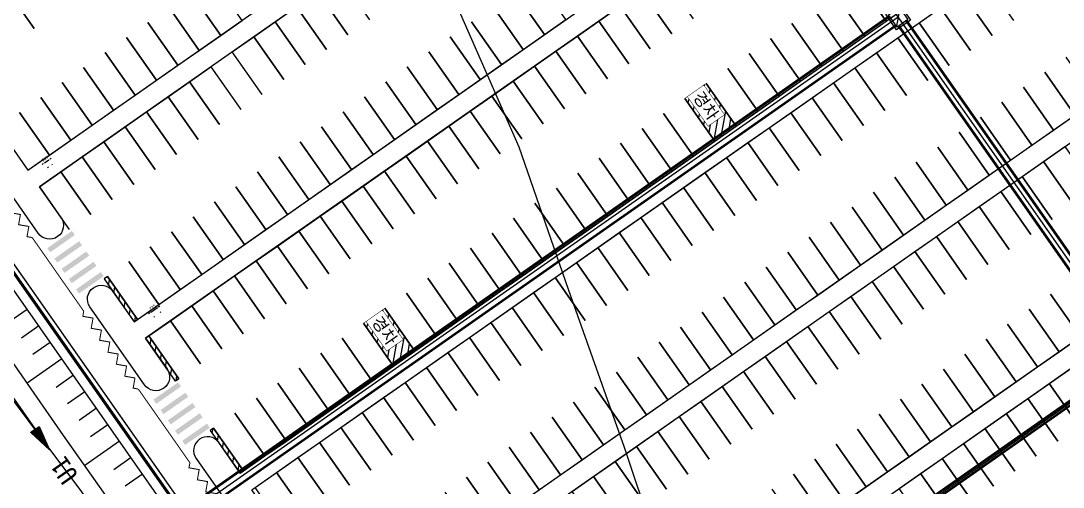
# Model space of a CAD drawing. Header units: millimetres. Extents: x 152904052 to 153933663, y 538271515 to 539240469.
# Drawn here: x 153209282 to 153312901, y 538550994 to 538597385 of the extents above; entities that cross this region are included whole.
import ezdxf
from ezdxf.enums import TextEntityAlignment as Align

# ---------------------------------------------------------------- set-up
doc = ezdxf.new("R2010")
doc.units = ezdxf.units.MM
doc.layers.add('DIM', color=7, linetype='Continuous')
doc.layers.add('SCHM', color=9, linetype='Continuous')
doc.styles.add('IIAC FONT', font='GulimChe.ttf')
doc.styles.get("Standard").update_dxf_attribs({"font": 'GulimChe.ttf'})
doc.dimstyles.new('인천공항 300', dxfattribs={"dimscale": 300, "dimtxt": 4.5, "dimasz": 2, "dimexe": 2, "dimexo": 2, "dimgap": 1.2, "dimtad": 1, "dimdec": 0, "dimzin": 9, "dimdsep": 46, "dimtxsty": 'Standard', "dimcen": 0.0009, "dimclrd": 256, "dimclre": 256, "dimclrt": 7, "dimadec": 0, "dimazin": 0, "dimtfac": 1, "dimtdec": 0, "dimtix": 1, "dimtmove": 1, "dimatfit": 3, "dimfxl": 1, "dimarcsym": 0})
pattern_1 = [(80, (122809884.9, 494497989), (-625.352923, 110.266593), [])]

# ---------------------------------------------------------------- blocks, each defined once
blk = doc.blocks.new('*D40')
at = {"layer": 'Defpoints', "color": 0, "transparency": 16777216}
for p in [(153211590, 538583335), (153212015, 538583633), (153212063, 538583565)]:
    blk.add_point(p, dxfattribs=at)
at = {"layer": 'DIM', "lineweight": -2, "transparency": 16777216}
for p, q in [((153212186, 538583651), (153212309, 538583737)), ((153211515, 538583181), (153211392, 538583095)), ((153211638, 538583267), (153212063, 538583565)), ((153211934, 538582844), (153211982, 538582775)), ((153212359, 538583141), (153212407, 538583073))]:
    blk.add_line(p, q, dxfattribs=at)
at = {"layer": 'DIM', "transparency": 16777216}
for points in [[(153211500, 538583201), (153211529, 538583160), (153211638, 538583267)], [(153212172, 538583671), (153212200, 538583630), (153212063, 538583565)]]:
    blk.add_solid(points, dxfattribs=at)
at = {"layer": 'DIM', "color": 7, "transparency": 16777216, "insert": (153211676, 538583665), "char_height": 300, "attachment_point": 5, "rotation": 35}
blk.add_mtext('519', dxfattribs=at)
blk = doc.blocks.new('*D41')
at = {"layer": 'Defpoints', "color": 0, "transparency": 16777216}
for p in [(153222169, 538568479), (153222804, 538568923), (153222851, 538568855)]:
    blk.add_point(p, dxfattribs=at)
at = {"layer": 'DIM', "lineweight": -2, "transparency": 16777216}
for p, q in [((153222094, 538568324), (153221971, 538568238)), ((153222217, 538568410), (153222851, 538568855)), ((153222974, 538568941), (153223097, 538569027)), ((153223148, 538568432), (153223195, 538568363)), ((153222513, 538567987), (153222561, 538567919))]:
    blk.add_line(p, q, dxfattribs=at)
at = {"layer": 'DIM', "transparency": 16777216}
for points in [[(153222079, 538568345), (153222108, 538568304), (153222217, 538568410)], [(153222960, 538568961), (153222989, 538568920), (153222851, 538568855)]]:
    blk.add_solid(points, dxfattribs=at)
at = {"layer": 'DIM', "color": 7, "transparency": 16777216, "insert": (153222360, 538568881), "char_height": 300, "attachment_point": 5, "rotation": 35}
blk.add_mtext('775', dxfattribs=at)

msp = doc.modelspace()

# ---------------------------------------------------------------- hatches: boundary and pattern name
at = {"layer": 'SCHM'}
h = msp.add_hatch(dxfattribs=at)
h.set_pattern_fill('ANSI31', color=256, scale=200, angle=215)
h.set_pattern_definition([(260, (183582027.3, 582867872.7), (625.352923, -110.266593), [])])
h.paths.add_polyline_path([(153278277.5, 538585413.4), (153280407.3, 538586904.7), (153277424.7, 538591164.3), (153277178.9, 538590992.2), (153279243.8, 538588043.3), (153277605.5, 538586896.1), (153275540.6, 538589845.1), (153275294.9, 538589673)])
h = msp.add_hatch(dxfattribs=at)
h.set_pattern_fill('ANSI31', color=256, scale=200, angle=35)
h.set_pattern_definition(pattern_1)
h.paths.add_polyline_path([(153217886.4, 538571935.6), (153217558.7, 538571706.2), (153220541.3, 538567446.6), (153220869, 538567676)])
h = msp.add_hatch(dxfattribs=at)
h.set_pattern_fill('ANSI31', color=256, scale=200, angle=215)
h.set_pattern_definition([(260, (183550081.2, 582845502), (625.352923, -110.266593), [])])
h.paths.add_polyline_path([(153246331.4, 538563042.7), (153248461.2, 538564534), (153245478.6, 538568793.6), (153245232.8, 538568621.5), (153247297.7, 538565672.6), (153245659.4, 538564525.4), (153243594.5, 538567474.4), (153243348.8, 538567302.3)])
h = msp.add_hatch(dxfattribs=at)
h.set_pattern_fill('ANSI31', color=256, scale=200, angle=35)
h.set_pattern_definition(pattern_1)
h.paths.add_polyline_path([(153221688.5, 538565808.3), (153222016.2, 538566037.7), (153224998.9, 538561777.9), (153224671.2, 538561548.5)])
h = msp.add_hatch(dxfattribs=at)
h.set_pattern_fill('ANSI31', color=256, scale=200, angle=35)
h.set_pattern_definition(pattern_1)
h.paths.add_polyline_path([(153228440.2, 538556863.2), (153228112.6, 538556633.8), (153231095.2, 538552374.2), (153231422.8, 538552603.6)])

# ---------------------------------------------------------------- linework, layer by layer
for p, q in [((153282186.4, 538465460.8), (153073743.6, 538763147.9)), ((153209915.7, 538568674), (153208198.4, 538567471.5)), ((153211062.9, 538567035.7), (153209343.1, 538565831.5)), ((153212210, 538565397.4), (153210487.8, 538564191.4)), ((153213357.2, 538563759), (153209907.8, 538561343.8)), ((153319484.6, 538563786.1), (153278527, 538535107.3)), ((153319771.4, 538563376.5), (153278813.8, 538534697.7)), ((153214504.3, 538562120.7), (153212777.2, 538560911.4)), ((153215651.5, 538560482.4), (153213921.9, 538559271.4)), ((153216798.7, 538558844.1), (153215066.6, 538557631.3)), ((153217945.8, 538557205.8), (153216215.3, 538555994.1)), ((153219093, 538555567.5), (153215636.8, 538553147.5)), ((153220240.1, 538553929.2), (153218514.5, 538552720.9)), ((153221387.3, 538552290.9), (153219664, 538551084.3))]:
    msp.add_line(p, q, dxfattribs=at)
at = {"layer": 'SCHM', "ltscale": 5}
msp.add_line((153361650.5, 538593005.8), (153278670.4, 538534902.5), dxfattribs=at)
at = {"layer": 'SCHM', "ltscale": 10}
for p, q in [((153319542, 538563704.2), (153278584.4, 538535025.4)), ((153319714, 538563458.4), (153278756.4, 538534779.6))]:
    msp.add_line(p, q, dxfattribs=at)
at = {"layer": 'SCHM'}
for points in [[(153314905.6, 538482796.3), (153301620.6, 538497336.3), (153288440.6, 538512929.3), (153282626.6, 538522047.3), (153277248.6, 538530476.3), (153274887.6, 538538209.3), (153269308.5, 538554932.3), (153263730.5, 538570642.3), (153258827.5, 538584831.3), (153250375.5, 538604088.3), (153246825.5, 538611013.2), (153235477.4, 538630277.2), (153220841.4, 538655192.2), (153202941.4, 538695621.2), (153193997.3, 538714578.2), (153184240.3, 538732182.2), (153172044.3, 538748431.1), (153145627.2, 538786566.1), (153136550.2, 538799474.1), (153130964.2, 538806276.1), (153125553.2, 538808369.1), (153117534.2, 538809397.1)], [(153278688.6, 538463011.6), (153270805.8, 538474147.3), (153259326.1, 538490524.6), (153247911.9, 538506947.8), (153236489.6, 538523365.3), (153227929.8, 538535746.8), (153224993.5, 538539731.1), (153221310.5, 538545095.6), (153213538.3, 538556125.6), (153202115.9, 538572543.1), (153190578.9, 538588880.2), (153179033.6, 538605211.6), (153174486, 538611741.2), (153167594.9, 538621617.6), (153156131.5, 538638006.4), (153144643.6, 538654378), (153133180.3, 538670766.7), (153121700.5, 538687144.1), (153110302.7, 538703578.7), (153098888.6, 538720001.9), (153087408.8, 538736379.2), (153075896.3, 538752733.6), (153073232.3, 538756449.2)], [(153262237.6, 538485454.3), (153251290.6, 538501451.3), (153238459.6, 538519329.2), (153220664.6, 538543393.2), (153204655.5, 538564800.2), (153184743.5, 538593691.2), (153154020.4, 538638153.1), (153133401.4, 538667289.1), (153110776.3, 538697461.1)], [(153292333.2, 538601603.4), (153295315.8, 538597343.8), (153297445.6, 538598835.1), (153294463, 538603094.7)], [(153210608.2, 538596626.3), (153207625.6, 538600885.8), (153209755.4, 538602377.1), (153212738, 538598117.5)], [(153226173.1, 538600200.3), (153229155.7, 538595940.7), (153231285.5, 538597432), (153228302.9, 538601691.6)], [(153241804.6, 538596008), (153238822, 538600267.6), (153240951.8, 538601758.9), (153243934.4, 538597499.3)], [(153258352.5, 538600270.3), (153261335.1, 538596010.7), (153263464.9, 538597502), (153260482.3, 538601761.6)], [(153273984, 538596078), (153271001.4, 538600337.6), (153273131.2, 538601828.9), (153276113.8, 538597569.3)], [(153290203.4, 538600112.1), (153293186, 538595852.5), (153295315.8, 538597343.8), (153292333.2, 538601603.4)], [(153305835.8, 538595918.6), (153302853.2, 538600178.2), (153304983, 538601669.5), (153307965.6, 538597409.9)], [(153208478.4, 538595135), (153205495.8, 538599394.5), (153207625.6, 538600885.8), (153210608.2, 538596626.3)], [(153271854.2, 538594586.7), (153268871.6, 538598846.3), (153271001.4, 538600337.6), (153273984, 538596078)], [(153224043.3, 538598709), (153227025.9, 538594449.4), (153229155.7, 538595940.7), (153226173.1, 538600200.3)], [(153239674.8, 538594516.7), (153236692.2, 538598776.3), (153238822, 538600267.6), (153241804.6, 538596008)], [(153256222.7, 538598779), (153259205.3, 538594519.4), (153261335.1, 538596010.7), (153258352.5, 538600270.3)], [(153288073.6, 538598620.8), (153291056.2, 538594361.2), (153293186, 538595852.5), (153290203.4, 538600112.1)], [(153303706, 538594427.3), (153300723.4, 538598686.9), (153302853.2, 538600178.2), (153305835.8, 538595918.6)], [(153221913.5, 538597217.7), (153224896.1, 538592958.1), (153227025.9, 538594449.4), (153224043.3, 538598709)], [(153237545, 538593025.4), (153234562.4, 538597285), (153236692.2, 538598776.3), (153239674.8, 538594516.7)], [(153254092.9, 538597287.7), (153257075.5, 538593028.1), (153259205.3, 538594519.4), (153256222.7, 538598779)], [(153269724.4, 538593095.4), (153266741.8, 538597355), (153268871.6, 538598846.3), (153271854.2, 538594586.7)], [(153285943.8, 538597129.5), (153288926.4, 538592869.9), (153291056.2, 538594361.2), (153288073.6, 538598620.8)], [(153296660, 538598649.4), (153296340.8, 538596838.9)], [(153301576.2, 538592936), (153298593.6, 538597195.6), (153300723.4, 538598686.9), (153303706, 538594427.3)], [(153295618.1, 538597871), (153219716.3, 538544724)], [(153219783.7, 538595726.4), (153222766.3, 538591466.8), (153224896.1, 538592958.1), (153221913.5, 538597217.7)], [(153235415.2, 538591534.1), (153232432.6, 538595793.7), (153234562.4, 538597285), (153237545, 538593025.4)], [(153251963.1, 538595796.4), (153254945.7, 538591536.8), (153257075.5, 538593028.1), (153254092.9, 538597287.7)], [(153267594.7, 538591604.1), (153264612.1, 538595863.7), (153266741.8, 538597355), (153269724.4, 538593095.4)], [(153297364.8, 538597433.8), (153320307.8, 538564667.7)], [(153296317.9, 538596871.6), (153220416.1, 538543724.7)], [(153283814, 538595638.2), (153286796.6, 538591378.6), (153288926.4, 538592869.9), (153285943.8, 538597129.5)], [(153299446.4, 538591444.7), (153296463.8, 538595704.3), (153298593.6, 538597195.6), (153301576.2, 538592936)], [(153296496.5, 538596825.8), (153319439.5, 538564059.7)], [(153217653.9, 538594235.1), (153220636.5, 538589975.5), (153222766.3, 538591466.8), (153219783.7, 538595726.4)], [(153233285.4, 538590042.8), (153230302.8, 538594302.4), (153232432.6, 538595793.7), (153235415.2, 538591534.1)], [(153249833.3, 538594305.1), (153252815.9, 538590045.5), (153254945.7, 538591536.8), (153251963.1, 538595796.4)], [(153265464.9, 538590112.8), (153262482.3, 538594372.4), (153264612.1, 538595863.7), (153267594.7, 538591604.1)], [(153281684.2, 538594146.9), (153284666.8, 538589887.3), (153286796.6, 538591378.6), (153283814, 538595638.2)], [(153297316.6, 538589953.4), (153294334, 538594213), (153296463.8, 538595704.3), (153299446.4, 538591444.7)], [(153215524.1, 538592743.8), (153218506.7, 538588484.2), (153220636.5, 538589975.5), (153217653.9, 538594235.1)], [(153247703.5, 538592813.8), (153250686.1, 538588554.2), (153252815.9, 538590045.5), (153249833.3, 538594305.1)], [(153263335.1, 538588621.5), (153260352.5, 538592881.1), (153262482.3, 538594372.4), (153265464.9, 538590112.8)], [(153279554.5, 538592655.6), (153282537, 538588396), (153284666.8, 538589887.3), (153281684.2, 538594146.9)], [(153295186.8, 538588462.1), (153292204.2, 538592721.7), (153294334, 538594213), (153297316.6, 538589953.4)], [(153311079.4, 538592265.5), (153314062, 538588006), (153316191.8, 538589497.3), (153313209.2, 538593756.8)], [(153213394.3, 538591252.5), (153216376.9, 538586992.9), (153218506.7, 538588484.2), (153215524.1, 538592743.8)], [(153229025.9, 538587060.2), (153226043.3, 538591319.8), (153228173.1, 538592811.1), (153231155.7, 538588551.5)], [(153245573.7, 538591322.5), (153248556.3, 538587062.9), (153250686.1, 538588554.2), (153247703.5, 538592813.8)], [(153261205.3, 538587130.2), (153258222.7, 538591389.8), (153260352.5, 538592881.1), (153263335.1, 538588621.5)], [(153277424.7, 538591164.3), (153280407.3, 538586904.7), (153282537, 538588396), (153279554.5, 538592655.6)], [(153293057, 538586970.8), (153290074.4, 538591230.4), (153292204.2, 538592721.7), (153295186.8, 538588462.1)], [(153308949.6, 538590774.2), (153311932.2, 538586514.7), (153314062, 538588006), (153311079.4, 538592265.5)], [(153211264.5, 538589761.2), (153214247.1, 538585501.6), (153216376.9, 538586992.9), (153213394.3, 538591252.5)], [(153226896.1, 538585568.9), (153223913.5, 538589828.5), (153226043.3, 538591319.8), (153229025.9, 538587060.2)], [(153243444, 538589831.2), (153246426.5, 538585571.6), (153248556.3, 538587062.9), (153245573.7, 538591322.5)], [(153259075.7, 538585638.5), (153256093.1, 538589898.1), (153258222.9, 538591389.4), (153261205.5, 538587129.8)], [(153275294.9, 538589673), (153278277.5, 538585413.4), (153280407.3, 538586904.7), (153277424.7, 538591164.3)], [(153290927.2, 538585479.5), (153287944.6, 538589739.1), (153290074.4, 538591230.4), (153293057, 538586970.8)], [(153306819.8, 538589282.9), (153309802.4, 538585023.4), (153311932.2, 538586514.7), (153308949.6, 538590774.2)], [(153209134.7, 538588269.9), (153212117.3, 538584010.3), (153214247.1, 538585501.6), (153211264.5, 538589761.2)], [(153224766.3, 538584077.6), (153221783.7, 538588337.2), (153223913.5, 538589828.5), (153226896.1, 538585568.9)], [(153241314.2, 538588339.9), (153244296.8, 538584080.3), (153246426.5, 538585571.6), (153243444, 538589831.2)], [(153256945.9, 538584147.2), (153253963.3, 538588406.8), (153256093.1, 538589898.1), (153259075.7, 538585638.5)], [(153273165.1, 538588181.7), (153276147.7, 538583922.1), (153278277.5, 538585413.4), (153275294.9, 538589673)], [(153288797.4, 538583988.2), (153285814.8, 538588247.8), (153287944.6, 538589739.1), (153290927.2, 538585479.5)], [(153304690, 538587791.6), (153307672.6, 538583532.1), (153309802.4, 538585023.4), (153306819.8, 538589282.9)], [(153207004.9, 538586778.6), (153209987.5, 538582519), (153212117.3, 538584010.3), (153209134.7, 538588269.9)], [(153222636.5, 538582586.3), (153219653.9, 538586845.9), (153221783.7, 538588337.2), (153224766.3, 538584077.6)], [(153239184.4, 538586848.6), (153242167, 538582589), (153244296.8, 538584080.3), (153241314.2, 538588339.9)], [(153254816.1, 538582655.9), (153251833.5, 538586915.5), (153253963.3, 538588406.8), (153256945.9, 538584147.2)], [(153271035.3, 538586690.4), (153274017.9, 538582430.8), (153276147.7, 538583922.1), (153273165.1, 538588181.7)], [(153286667.6, 538582496.9), (153283685.1, 538586756.5), (153285814.8, 538588247.8), (153288797.4, 538583988.2)], [(153220506.7, 538581095), (153217524.1, 538585354.6), (153219653.9, 538586845.9), (153222636.5, 538582586.3)], [(153237054.6, 538585357.3), (153240037.2, 538581097.7), (153242167, 538582589), (153239184.4, 538586848.6)], [(153252686.3, 538581164.6), (153249703.8, 538585424.2), (153251833.5, 538586915.5), (153254816.1, 538582655.9)], [(153302560.2, 538586300.4), (153305542.8, 538582040.8), (153307672.6, 538583532.1), (153304690, 538587791.6)], [(153268905.5, 538585199.1), (153271888.1, 538580939.5), (153274017.9, 538582430.8), (153271035.3, 538586690.4)], [(153284537.9, 538581005.6), (153281555.3, 538585265.2), (153283685.1, 538586756.5), (153286667.6, 538582496.9)], [(153300430.4, 538584809.1), (153303413, 538580549.5), (153305542.8, 538582040.8), (153302560.2, 538586300.4)], [(153218376.9, 538579603.7), (153215394.3, 538583863.3), (153217524.1, 538585354.6), (153220506.7, 538581095)], [(153234924.8, 538583866), (153237907.4, 538579606.4), (153240037.2, 538581097.7), (153237054.6, 538585357.3)], [(153250556.6, 538579673.3), (153247574, 538583932.9), (153249703.8, 538585424.2), (153252686.3, 538581164.6)], [(153266775.7, 538583707.8), (153269758.3, 538579448.2), (153271888.1, 538580939.5), (153268905.5, 538585199.1)], [(153282408.1, 538579514.3), (153279425.5, 538583773.9), (153281555.3, 538585265.2), (153284537.9, 538581005.6)], [(153298300.6, 538583317.8), (153301283.2, 538579058.2), (153303413, 538580549.5), (153300430.4, 538584809.1)], [(153313932.2, 538579125.5), (153310949.6, 538583385.1), (153313079.4, 538584876.4), (153316062, 538580616.8)], [(153216247.1, 538578112.4), (153213264.5, 538582372), (153215394.3, 538583863.3), (153218376.9, 538579603.7)], [(153232795, 538582374.7), (153235777.6, 538578115.1), (153237907.4, 538579606.4), (153234924.8, 538583866)], [(153248426.8, 538578182.1), (153245444.2, 538582441.6), (153247574, 538583932.9), (153250556.6, 538579673.3)], [(153280278.3, 538578023), (153277295.7, 538582282.6), (153279425.5, 538583773.9), (153282408.1, 538579514.3)], [(153264646.9, 538582215.1), (153267629.5, 538577955.5), (153269759.3, 538579446.8), (153266776.7, 538583706.4)], [(153296170.8, 538581826.5), (153299153.4, 538577566.9), (153301283.2, 538579058.2), (153298300.6, 538583317.8)], [(153311802.4, 538577634.2), (153308819.8, 538581893.8), (153310949.6, 538583385.1), (153313932.2, 538579125.5)], [(153214117.3, 538576621.1), (153211134.7, 538580880.7), (153213264.5, 538582372), (153216247.1, 538578112.4)], [(153230665.2, 538580883.4), (153233647.8, 538576623.8), (153235777.6, 538578115.1), (153232795, 538582374.7)], [(153246297, 538576690.8), (153243314.4, 538580950.3), (153245444.2, 538582441.6), (153248426.8, 538578182.1)], [(153262517.1, 538580723.8), (153265499.7, 538576464.2), (153267629.5, 538577955.5), (153264646.9, 538582215.1)], [(153278148.5, 538576531.7), (153275165.9, 538580791.3), (153277295.7, 538582282.6), (153280278.3, 538578023)], [(153294041, 538580335.2), (153297023.6, 538576075.6), (153299153.4, 538577566.9), (153296170.8, 538581826.5)], [(153309672.6, 538576142.9), (153306690, 538580402.5), (153308819.8, 538581893.8), (153311802.4, 538577634.2)], [(153228535.4, 538579392.1), (153231518, 538575132.5), (153233647.8, 538576623.8), (153230665.2, 538580883.4)], [(153244167.2, 538575199.5), (153241184.6, 538579459), (153243314.4, 538580950.3), (153246297, 538576690.8)], [(153260387.3, 538579232.5), (153263369.9, 538574972.9), (153265499.7, 538576464.2), (153262517.1, 538580723.8)], [(153276018.7, 538575040.4), (153273036.1, 538579300), (153275165.9, 538580791.3), (153278148.5, 538576531.7)], [(153291911.2, 538578843.9), (153294893.8, 538574584.3), (153297023.6, 538576075.6), (153294041, 538580335.2)], [(153307542.8, 538574651.6), (153304560.2, 538578911.2), (153306690, 538580402.5), (153309672.6, 538576142.9)], [(153226405.6, 538577900.8), (153229388.2, 538573641.2), (153231518, 538575132.5), (153228535.4, 538579392.1)], [(153242037.4, 538573708.2), (153239054.8, 538577967.7), (153241184.6, 538579459), (153244167.2, 538575199.5)], [(153258257.5, 538577741.2), (153261240.1, 538573481.6), (153263369.9, 538574972.9), (153260387.3, 538579232.5)], [(153273888.9, 538573549.1), (153270906.3, 538577808.7), (153273036.1, 538579300), (153276018.7, 538575040.4)], [(153289781.4, 538577352.6), (153292764, 538573093), (153294893.8, 538574584.3), (153291911.2, 538578843.9)], [(153305413, 538573160.3), (153302430.4, 538577419.9), (153304560.2, 538578911.2), (153307542.8, 538574651.6)], [(153224275.8, 538576409.5), (153227258.4, 538572149.9), (153229388.2, 538573641.2), (153226405.6, 538577900.8)], [(153239907.6, 538572216.9), (153236925, 538576476.4), (153239054.8, 538577967.7), (153242037.4, 538573708.2)], [(153256127.7, 538576249.9), (153259110.3, 538571990.3), (153261240.1, 538573481.6), (153258257.5, 538577741.2)], [(153271759.1, 538572057.8), (153268776.5, 538576317.4), (153270906.3, 538577808.7), (153273888.9, 538573549.1)], [(153287651.7, 538575861.3), (153290634.2, 538571601.7), (153292764, 538573093), (153289781.4, 538577352.6)], [(153303283.2, 538571669), (153300300.6, 538575928.6), (153302430.4, 538577419.9), (153305413, 538573160.3)], [(153222146, 538574918.2), (153225128.6, 538570658.6), (153227258.4, 538572149.9), (153224275.8, 538576409.5)], [(153237777.8, 538570725.6), (153234795.2, 538574985.1), (153236925, 538576476.4), (153239907.6, 538572216.9)], [(153253997.9, 538574758.6), (153256980.5, 538570499), (153259110.3, 538571990.3), (153256127.7, 538576249.9)], [(153269629.3, 538570566.5), (153266646.7, 538574826.1), (153268776.5, 538576317.4), (153271759.1, 538572057.8)], [(153285521.9, 538574370), (153288504.5, 538570110.4), (153290634.2, 538571601.7), (153287651.7, 538575861.3)], [(153301153.4, 538570177.7), (153298170.8, 538574437.3), (153300300.6, 538575928.6), (153303283.2, 538571669)], [(153220016.2, 538573426.9), (153222998.8, 538569167.3), (153225128.6, 538570658.6), (153222146, 538574918.2)], [(153235648, 538569234.3), (153232665.4, 538573493.8), (153234795.2, 538574985.1), (153237777.8, 538570725.6)], [(153251868.1, 538573267.3), (153254850.7, 538569007.7), (153256980.5, 538570499), (153253997.9, 538574758.6)], [(153267499.5, 538569075.2), (153264516.9, 538573334.8), (153266646.7, 538574826.1), (153269629.3, 538570566.5)], [(153299023.6, 538568686.4), (153296041, 538572946), (153298170.8, 538574437.3), (153301153.4, 538570177.7)], [(153217886.4, 538571935.6), (153220869, 538567676), (153222998.8, 538569167.3), (153220016.2, 538573426.9)], [(153233518.2, 538567743), (153230535.6, 538572002.5), (153232665.4, 538573493.8), (153235648, 538569234.3)], [(153283392.1, 538572878.7), (153286374.7, 538568619.1), (153288504.5, 538570110.4), (153285521.9, 538574370)], [(153249738.3, 538571776), (153252720.9, 538567516.4), (153254850.7, 538569007.7), (153251868.1, 538573267.3)], [(153265369.7, 538567583.9), (153262387.1, 538571843.5), (153264516.9, 538573334.8), (153267499.5, 538569075.2)], [(153281262.3, 538571387.4), (153284244.9, 538567127.8), (153286374.7, 538568619.1), (153283392.1, 538572878.7)], [(153296893.8, 538567195.1), (153293911.2, 538571454.7), (153296041, 538572946), (153299023.6, 538568686.4)], [(153231388.3, 538566251.8), (153228405.7, 538570511.4), (153230535.5, 538572002.7), (153233518.1, 538567743.1)], [(153247608.5, 538570284.7), (153250591.1, 538566025.1), (153252720.9, 538567516.4), (153249738.3, 538571776)], [(153263239.9, 538566092.6), (153260257.3, 538570352.2), (153262387.1, 538571843.5), (153265369.7, 538567583.9)], [(153279132.5, 538569896.1), (153282115.1, 538565636.5), (153284244.9, 538567127.8), (153281262.3, 538571387.4)], [(153294764, 538565703.8), (153291781.4, 538569963.4), (153293911.2, 538571454.7), (153296893.8, 538567195.1)], [(153311639.6, 538570195.5), (153314622.1, 538565935.9), (153316751.9, 538567427.2), (153313769.3, 538571686.8)], [(153229258.5, 538564760.5), (153226275.9, 538569020.1), (153228405.7, 538570511.4), (153231388.3, 538566251.8)], [(153245478.7, 538568793.4), (153248461.3, 538564533.8), (153250591.1, 538566025.1), (153247608.5, 538570284.7)], [(153261110.1, 538564601.3), (153258127.5, 538568860.9), (153260257.3, 538570352.2), (153263239.9, 538566092.6)], [(153277002.7, 538568404.8), (153279985.3, 538564145.2), (153282115.1, 538565636.5), (153279132.5, 538569896.1)], [(153292634.2, 538564212.5), (153289651.6, 538568472.1), (153291781.4, 538569963.4), (153294764, 538565703.8)], [(153309509.8, 538568704.2), (153312492.4, 538564444.6), (153314622.1, 538565935.9), (153311639.6, 538570195.5)], [(153227128.7, 538563269.2), (153224146.1, 538567528.8), (153226275.9, 538569020.1), (153229258.5, 538564760.5)], [(153243348.9, 538567302.1), (153246331.5, 538563042.5), (153248461.3, 538564533.8), (153245478.7, 538568793.4)], [(153258980.3, 538563110), (153255997.7, 538567369.6), (153258127.5, 538568860.9), (153261110.1, 538564601.3)], [(153274872.9, 538566913.5), (153277855.5, 538562653.9), (153279985.3, 538564145.2), (153277002.7, 538568404.8)], [(153290504.4, 538562721.2), (153287521.8, 538566980.8), (153289651.6, 538568472.1), (153292634.2, 538564212.5)], [(153307380, 538567212.9), (153310362.6, 538562953.3), (153312492.4, 538564444.6), (153309509.8, 538568704.2)], [(153224998.9, 538561777.9), (153222016.3, 538566037.5), (153224146.1, 538567528.8), (153227128.7, 538563269.2)], [(153241219.1, 538565810.8), (153244201.7, 538561551.2), (153246331.5, 538563042.5), (153243348.9, 538567302.1)], [(153256850.5, 538561618.7), (153253867.9, 538565878.3), (153255997.7, 538567369.6), (153258980.3, 538563110)], [(153305250.2, 538565721.6), (153308232.8, 538561462), (153310362.6, 538562953.3), (153307380, 538567212.9)], [(153272743.1, 538565422.2), (153275725.7, 538561162.6), (153277855.5, 538562653.9), (153274872.9, 538566913.5)], [(153288374.6, 538561229.9), (153285392, 538565489.5), (153287521.8, 538566980.8), (153290504.4, 538562721.2)], [(153239089.3, 538564319.5), (153242071.9, 538560059.9), (153244201.7, 538561551.2), (153241219.1, 538565810.8)], [(153254720.7, 538560127.4), (153251738.1, 538564387), (153253867.9, 538565878.3), (153256850.5, 538561618.7)], [(153270613.3, 538563930.9), (153273595.9, 538559671.3), (153275725.7, 538561162.6), (153272743.1, 538565422.2)], [(153286244.8, 538559738.6), (153283262.2, 538563998.2), (153285392, 538565489.5), (153288374.6, 538561229.9)], [(153303120.4, 538564230.3), (153306103, 538559970.7), (153308232.8, 538561462), (153305250.2, 538565721.6)], [(153205532.9, 538564120.2), (153210694.7, 538556748.3)], [(153236959.5, 538562828.2), (153239942.1, 538558568.6), (153242071.9, 538560059.9), (153239089.3, 538564319.5)], [(153252590.9, 538558636.1), (153249608.3, 538562895.7), (153251738.1, 538564387), (153254720.7, 538560127.4)], [(153300990.6, 538562739), (153303973.2, 538558479.4), (153306103, 538559970.7), (153303120.4, 538564230.3)], [(153268483.5, 538562439.6), (153271466.1, 538558180), (153273595.9, 538559671.3), (153270613.3, 538563930.9)], [(153284115, 538558247.3), (153281132.4, 538562506.9), (153283262.2, 538563998.2), (153286244.8, 538559738.6)], [(153234829.6, 538561337.1), (153237812.2, 538557077.5), (153239942, 538558568.8), (153236959.4, 538562828.4)], [(153250461.1, 538557144.8), (153247478.5, 538561404.4), (153249608.3, 538562895.7), (153252590.9, 538558636.1)], [(153266353.7, 538560948.3), (153269336.3, 538556688.7), (153271466.1, 538558180), (153268483.5, 538562439.6)], [(153281985.2, 538556756), (153279002.6, 538561015.6), (153281132.4, 538562506.9), (153284115, 538558247.3)], [(153298860.8, 538561247.7), (153301843.4, 538556988.1), (153303973.2, 538558479.4), (153300990.6, 538562739)], [(153314492.3, 538557055.4), (153311509.7, 538561315), (153313639.5, 538562806.3), (153316622.1, 538558546.7)], [(153232699.8, 538559845.8), (153235682.4, 538555586.2), (153237812.2, 538557077.5), (153234829.6, 538561337.1)], [(153248331.3, 538555653.5), (153245348.7, 538559913.1), (153247478.5, 538561404.4), (153250461.1, 538557144.8)], [(153264223.9, 538559457), (153267206.5, 538555197.4), (153269336.3, 538556688.7), (153266353.7, 538560948.3)], [(153279855.4, 538555264.7), (153276872.8, 538559524.3), (153279002.6, 538561015.6), (153281985.2, 538556756)], [(153296731, 538559756.4), (153299713.6, 538555496.8), (153301843.4, 538556988.1), (153298860.8, 538561247.7)], [(153312362.5, 538555564.1), (153309379.9, 538559823.7), (153311509.7, 538561315), (153314492.3, 538557055.4)], [(153246201.5, 538554162.2), (153243218.9, 538558421.8), (153245348.7, 538559913.1), (153248331.3, 538555653.5)], [(153230570, 538558354.5), (153233552.6, 538554094.9), (153235682.4, 538555586.2), (153232699.8, 538559845.8)], [(153262094.1, 538557965.7), (153265076.7, 538553706.1), (153267206.5, 538555197.4), (153264223.9, 538559457)], [(153277725.6, 538553773.4), (153274743, 538558033), (153276872.8, 538559524.3), (153279855.4, 538555264.7)], [(153294601.2, 538558265.1), (153297583.8, 538554005.5), (153299713.6, 538555496.8), (153296731, 538559756.4)], [(153310232.7, 538554072.8), (153307250.1, 538558332.4), (153309379.9, 538559823.7), (153312362.5, 538555564.1)], [(153228440.2, 538556863.2), (153231422.8, 538552603.6), (153233552.6, 538554094.9), (153230570, 538558354.5)], [(153244071.7, 538552670.9), (153241089.1, 538556930.5), (153243218.9, 538558421.8), (153246201.5, 538554162.2)], [(153259964.3, 538556474.4), (153262946.9, 538552214.8), (153265076.7, 538553706.1), (153262094.1, 538557965.7)], [(153275595.8, 538552282.1), (153272613.2, 538556541.7), (153274743, 538558033), (153277725.6, 538553773.4)], [(153292471.4, 538556773.8), (153295454, 538552514.2), (153297583.8, 538554005.5), (153294601.2, 538558265.1)], [(153308102.9, 538552581.5), (153305120.3, 538556841.1), (153307250.1, 538558332.4), (153310232.7, 538554072.8)], [(153241941.9, 538551179.6), (153238959.4, 538555439.2), (153241089.1, 538556930.5), (153244071.7, 538552670.9)], [(153305973.1, 538551090.2), (153302990.5, 538555349.8), (153305120.3, 538556841.1), (153308102.9, 538552581.5)], [(153257834.5, 538554983.1), (153260817.1, 538550723.5), (153262946.9, 538552214.8), (153259964.3, 538556474.4)], [(153273466, 538550790.8), (153270483.4, 538555050.4), (153272613.2, 538556541.7), (153275595.8, 538552282.1)], [(153290341.6, 538555282.5), (153293324.2, 538551022.9), (153295454, 538552514.2), (153292471.4, 538556773.8)], [(153239812.2, 538549688.3), (153236829.6, 538553947.9), (153238959.4, 538555439.2), (153241941.9, 538551179.6)], [(153255704.7, 538553491.8), (153258687.3, 538549232.2), (153260817.1, 538550723.5), (153257834.5, 538554983.1)], [(153271336.3, 538549299.5), (153268353.7, 538553559.1), (153270483.4, 538555050.4), (153273466, 538550790.8)], [(153288211.8, 538553791.2), (153291194.4, 538549531.6), (153293324.2, 538551022.9), (153290341.6, 538555282.5)], [(153303843.3, 538549598.9), (153300860.7, 538553858.5), (153302990.5, 538555349.8), (153305973.1, 538551090.2)], [(153237682.4, 538548197), (153234699.8, 538552456.6), (153236829.6, 538553947.9), (153239812.2, 538549688.3)], [(153286082, 538552299.9), (153289064.6, 538548040.3), (153291194.4, 538549531.6), (153288211.8, 538553791.2)], [(153301713.5, 538548107.6), (153298730.9, 538552367.2), (153300860.7, 538553858.5), (153303843.3, 538549598.9)], [(153253574.9, 538552000.5), (153256557.5, 538547740.9), (153258687.3, 538549232.2), (153255704.7, 538553491.8)], [(153269206.5, 538547808.2), (153266223.9, 538552067.8), (153268353.7, 538553559.1), (153271336.3, 538549299.5)], [(153235552.6, 538546705.7), (153232570, 538550965.3), (153234699.8, 538552456.6), (153237682.4, 538548197)], [(153251445.1, 538550509.2), (153254427.7, 538546249.6), (153256557.5, 538547740.9), (153253574.9, 538552000.5)], [(153267076.7, 538546316.9), (153264094.1, 538550576.5), (153266223.9, 538552067.8), (153269206.5, 538547808.2)], [(153283952.2, 538550808.6), (153286934.8, 538546549), (153289064.6, 538548040.3), (153286082, 538552299.9)], [(153299583.7, 538546616.3), (153296601.1, 538550875.9), (153298730.9, 538552367.2), (153301713.5, 538548107.6)]]:
    msp.add_lwpolyline(points, dxfattribs=at)
at = {"layer": 'SCHM', "const_width": 300}
msp.add_lwpolyline([(153382280.1, 538500129.9), (153391066.5, 538510265.4), (153422858.3, 538532437.8, 0.41431722), (153425623.6, 538548104.4), (153408712.5, 538572245.2, 0.41414579), (153407319.9, 538572490.6), (153403311.7, 538569684, 0.41421356), (153403066.1, 538568291.2), (153423313.3, 538539375.2), (153372545, 538503826.8), (153348008.6, 538508153.2, 0.19891237), (153340909.9, 538506579.5), (153283005.5, 538466034.4), (153077550.5, 538759454.5)], format="xyb", dxfattribs=at)
at = {"layer": 'SCHM', "const_width": 150}
msp.add_lwpolyline([(153283128.3, 538466730.7), (153079967.6, 538756874.3)], dxfattribs=at)
at = {"layer": 'SCHM', "ltscale": 0.0008}
for points in [[(153341837.2, 538667852.2, -1), (153339584.5, 538666274.8), (153337447.9, 538669326.2), (153211134.7, 538580880.7), (153213271.3, 538577829.3, -1), (153211018.6, 538576252), (153205598.3, 538583993, -1), (153207851, 538585570.3), (153209987.5, 538582519), (153336300.8, 538670964.5), (153334164.2, 538674015.8, -1), (153336416.9, 538675593.2)], [(153216152.1, 538568920.6, -1), (153218404.8, 538570497.9), (153220541.3, 538567446.6), (153331372.6, 538645051.5), (153329236, 538648102.8, -1), (153331488.7, 538649680.2), (153336909, 538641939.2, -1), (153334656.3, 538640361.8), (153332519.8, 538643413.2), (153221688.5, 538565808.3), (153223825.1, 538562756.9, -1), (153221572.4, 538561179.6)], [(153345239.7, 538625247.2, 1.00761409), (153347519.4, 538626785, 0.00246171), (153347462, 538626868), (153342042.5, 538634607.8, 1), (153339789.8, 538633030.4), (153341926.4, 538629979.1), (153231095.2, 538552374.2), (153228958.6, 538555425.5, 1), (153226705.9, 538553848.2), (153232126.2, 538546107.2, 1), (153234378.9, 538547684.5), (153232242.3, 538550735.9), (153343073.6, 538628340.8)], [(153384081.9, 538607520.4), (153378632.1, 538615303.6, 1), (153376379.4, 538613726.2), (153378516, 538610674.9), (153252202.8, 538522229.4), (153250066.2, 538525280.7, 1), (153247813.5, 538523703.4), (153253233.8, 538515962.4, 1), (153255486.5, 538517539.8), (153253349.9, 538520591.1), (153379663.2, 538609036.6), (153381829.3, 538605943, 1.02502003)]]:
    msp.add_lwpolyline(points, format="xyb", close=True, dxfattribs=at)
at = {"layer": 'SCHM', "ltscale": 5, "flags": 128}
for points in [[(153267104.6, 538639725.7), (153319443.5, 538564978.1)], [(153296500.4, 538597744.2), (153220066.2, 538544224.4)]]:
    msp.add_lwpolyline(points, dxfattribs=at)
at = {"layer": 'SCHM', "ltscale": 0.0008}
msp.add_lwpolyline([(153373527.7, 538622592.5), (153368078.3, 538630376, 1), (153365825.6, 538628798.6), (153367962.2, 538625747.3), (153241649, 538537301.8), (153239512.4, 538540353.1, 1), (153237259.7, 538538775.8), (153242680, 538531034.8, 1), (153244932.7, 538532612.2), (153242796.1, 538535663.5), (153369109.4, 538624109), (153371275.5, 538621015.4, 1.0252012), (153373527.7, 538622592.5)], format="xyb", dxfattribs=at)
at = {"layer": 'SCHM'}
for points in [[(153295259.2, 538598034.8), (153296651.8, 538599009.9), (153297741.6, 538597453.5), (153296349, 538596478.4)], [(153295537.8, 538597985.7), (153296602.7, 538598731.3), (153297463.1, 538597502.6), (153296398.2, 538596757)], [(153217886.4, 538571935.6), (153217558.7, 538571706.2), (153220541.3, 538567446.6), (153220869, 538567676)], [(153221688.5, 538565808.3), (153222016.2, 538566037.7), (153224998.9, 538561777.9), (153224671.2, 538561548.5)], [(153211112.1, 538557040.6), (153212118.9, 538554714.4), (153212131.3, 538554696.6), (153210289.7, 538556438.3), (153210277.2, 538556456), (153211112.1, 538557040.6)], [(153211078.4, 538556937.6), (153211982, 538554909.8), (153210376.7, 538556446.3), (153211078.4, 538556937.6)], [(153211052.6, 538556879.8), (153211839, 538555114.1), (153210448.7, 538556456.9), (153211052.6, 538556879.8)], [(153211045.5, 538556795.5), (153211689.7, 538555327.3), (153210530.4, 538556434.8), (153211045.5, 538556795.5)], [(153228440.2, 538556863.2), (153228112.6, 538556633.8), (153231095.2, 538552374.2), (153231422.8, 538552603.6)], [(153211010.9, 538556731.5), (153211546.7, 538555531.5), (153210593.5, 538556439.2), (153211010.9, 538556731.5)], [(153211003.8, 538556647.1), (153211403.7, 538555735.8), (153210684.1, 538556423.2), (153211003.8, 538556647.1)], [(153210969.2, 538556583.2), (153211254.4, 538555949), (153210747.1, 538556427.7), (153210969.2, 538556583.2)], [(153210962.1, 538556498.8), (153211111.4, 538556153.3), (153210837.7, 538556411.7), (153210962.1, 538556498.8)], [(153210936.3, 538556441), (153210962.1, 538556366.4), (153210900.8, 538556416.2), (153210936.3, 538556441)]]:
    msp.add_lwpolyline(points, close=True, dxfattribs=at)
at = {"layer": 'SCHM', "ltscale": 10}
for points in [[(153295681.2, 538597780.9), (153219779.4, 538544633.9)], [(153297258.3, 538597359.2), (153320201.3, 538564593.1)], [(153296254.8, 538596961.8), (153220353, 538543814.8)], [(153296602.9, 538596900.4), (153319546, 538564134.3)]]:
    msp.add_lwpolyline(points, dxfattribs=at)
at = {"layer": 'SCHM', "const_width": 50}
for points in [[(153275294.9, 538589673), (153278277.5, 538585413.4), (153280407.3, 538586904.7), (153277424.7, 538591164.3), (153277178.9, 538590992.2), (153279243.8, 538588043.3), (153277605.5, 538586896.1), (153275540.6, 538589845.1)], [(153277605.5, 538586896.1), (153279243.8, 538588043.3), (153277178.9, 538590992.2), (153275540.6, 538589845.1)], [(153243348.8, 538567302.3), (153246331.4, 538563042.7), (153248461.2, 538564534), (153245478.6, 538568793.6), (153245232.8, 538568621.5), (153247297.7, 538565672.6), (153245659.4, 538564525.4), (153243594.5, 538567474.4)], [(153245659.4, 538564525.4), (153247297.7, 538565672.6), (153245232.8, 538568621.5), (153243594.5, 538567474.4)]]:
    msp.add_lwpolyline(points, close=True, dxfattribs=at)
at = {"layer": 'SCHM', "ltscale": 0.005, "const_width": 100}
for points in [[(153210408.8, 538575825), (153209894.6, 538575915.7), (153210073.2, 538576928.5), (153209060.5, 538577107), (153209239, 538578119.8), (153208226.3, 538578298.4), (153208404.8, 538579311.2), (153207392.1, 538579489.7), (153207570.7, 538580502.5), (153206557.9, 538580681.1), (153206736.5, 538581693.9), (153205723.7, 538581872.4), (153205902.3, 538582885.2), (153204889.5, 538583063.8), (153204979.1, 538583572)], [(153220962.6, 538560752.6), (153220448.5, 538560843.3), (153220627, 538561856.1), (153219614.3, 538562034.6), (153219792.8, 538563047.4), (153218780.1, 538563226), (153218958.6, 538564238.8), (153217945.9, 538564417.3), (153218124.5, 538565430.1), (153217111.7, 538565608.7), (153217290.3, 538566621.5), (153216277.5, 538566800), (153216456.1, 538567812.8), (153215443.3, 538567991.4), (153215532.9, 538568499.6)], [(153231516.4, 538545680.2), (153231002.3, 538545770.9), (153231180.8, 538546783.7), (153230168.1, 538546962.2), (153230346.6, 538547975), (153229333.9, 538548153.6), (153229512.5, 538549166.4), (153228499.7, 538549344.9), (153228678.3, 538550357.7), (153227665.5, 538550536.3), (153227844.1, 538551549.1), (153226831.3, 538551727.6), (153227009.9, 538552740.4), (153225997.1, 538552919), (153226086.7, 538553427.2)]]:
    msp.add_lwpolyline(points, dxfattribs=at)
at = {"layer": 'SCHM', "ltscale": 0.05, "const_width": 100}
for points in [[(153215532.9, 538568499.6), (153210408.8, 538575825)], [(153226086.7, 538553427.2), (153220962.6, 538560752.6)]]:
    msp.add_lwpolyline(points, dxfattribs=at)
at = {"layer": 'SCHM'}
for points in [[(153212192.4, 538574357.7), (153214649.9, 538576078.4), (153211905.6, 538574767.3), (153214363.1, 538576488)], [(153212909.4, 538573333.8), (153215366.8, 538575054.5), (153212622.6, 538573743.3), (153215080, 538575464.1)], [(153213626.3, 538572309.8), (153216083.8, 538574030.5), (153213339.6, 538572719.4), (153215797, 538574440.1)], [(153214343.3, 538571285.9), (153216800.8, 538573006.6), (153214056.5, 538571695.5), (153216514, 538573416.2)], [(153215060.3, 538570261.9), (153217517.7, 538571982.7), (153214773.5, 538570671.5), (153217231, 538572392.2)], [(153222746.2, 538559285.3), (153225203.7, 538561006), (153222459.4, 538559694.9), (153224916.9, 538561415.6)], [(153223463.2, 538558261.4), (153225920.6, 538559982.1), (153223176.4, 538558670.9), (153225633.9, 538560391.7)], [(153224180.2, 538557237.4), (153226637.6, 538558958.2), (153223893.4, 538557647), (153226350.8, 538559367.7)], [(153224897.1, 538556213.5), (153227354.6, 538557934.2), (153224610.3, 538556623.1), (153227067.8, 538558343.8)], [(153225614.1, 538555189.5), (153228071.6, 538556910.3), (153225327.3, 538555599.1), (153227784.8, 538557319.8)]]:
    msp.add_solid(points, dxfattribs=at)

# ---------------------------------------------------------------- texts
at = {"layer": 'SCHM', "style": 'IIAC FONT'}
for p in [(153277392.2, 538588944.2), (153245446.1, 538566573.5)]:
    msp.add_text('경차', height=1200, rotation=305.000001, dxfattribs=at).set_placement(p, align=Align.MIDDLE_CENTER)
at = {"layer": 'SCHM', "ltscale": 10, "style": 'IIAC FONT'}
msp.add_text('U1', height=1918.79, rotation=125.000001, dxfattribs=at).set_placement((153213564.8, 538552649.4), align=Align.MIDDLE_CENTER)

# ---------------------------------------------------------------- dimensions: what is measured, and where the dimension line sits
at = {"layer": 'DIM'}
for p1, p2, picture, middle in [((153211589.9, 538583335), (153212015.4, 538583632.9), '*D40', (153211676, 538583664.7)), ((153222168.7, 538568478.5), (153222803.6, 538568923.1), '*D41', (153222359.7, 538568881.5))]:
    dim = msp.add_aligned_dim(p1=p1, p2=p2, distance=-83.3, dimstyle='인천공항 300', override={"dimtxt": 1, "dimasz": 0.5, "dimgap": 0.5}, dxfattribs=at)
    dim.commit()
    dim.dimension.update_dxf_attribs({"geometry": picture, "text_midpoint": middle})

doc.saveas('drawing.dxf')
